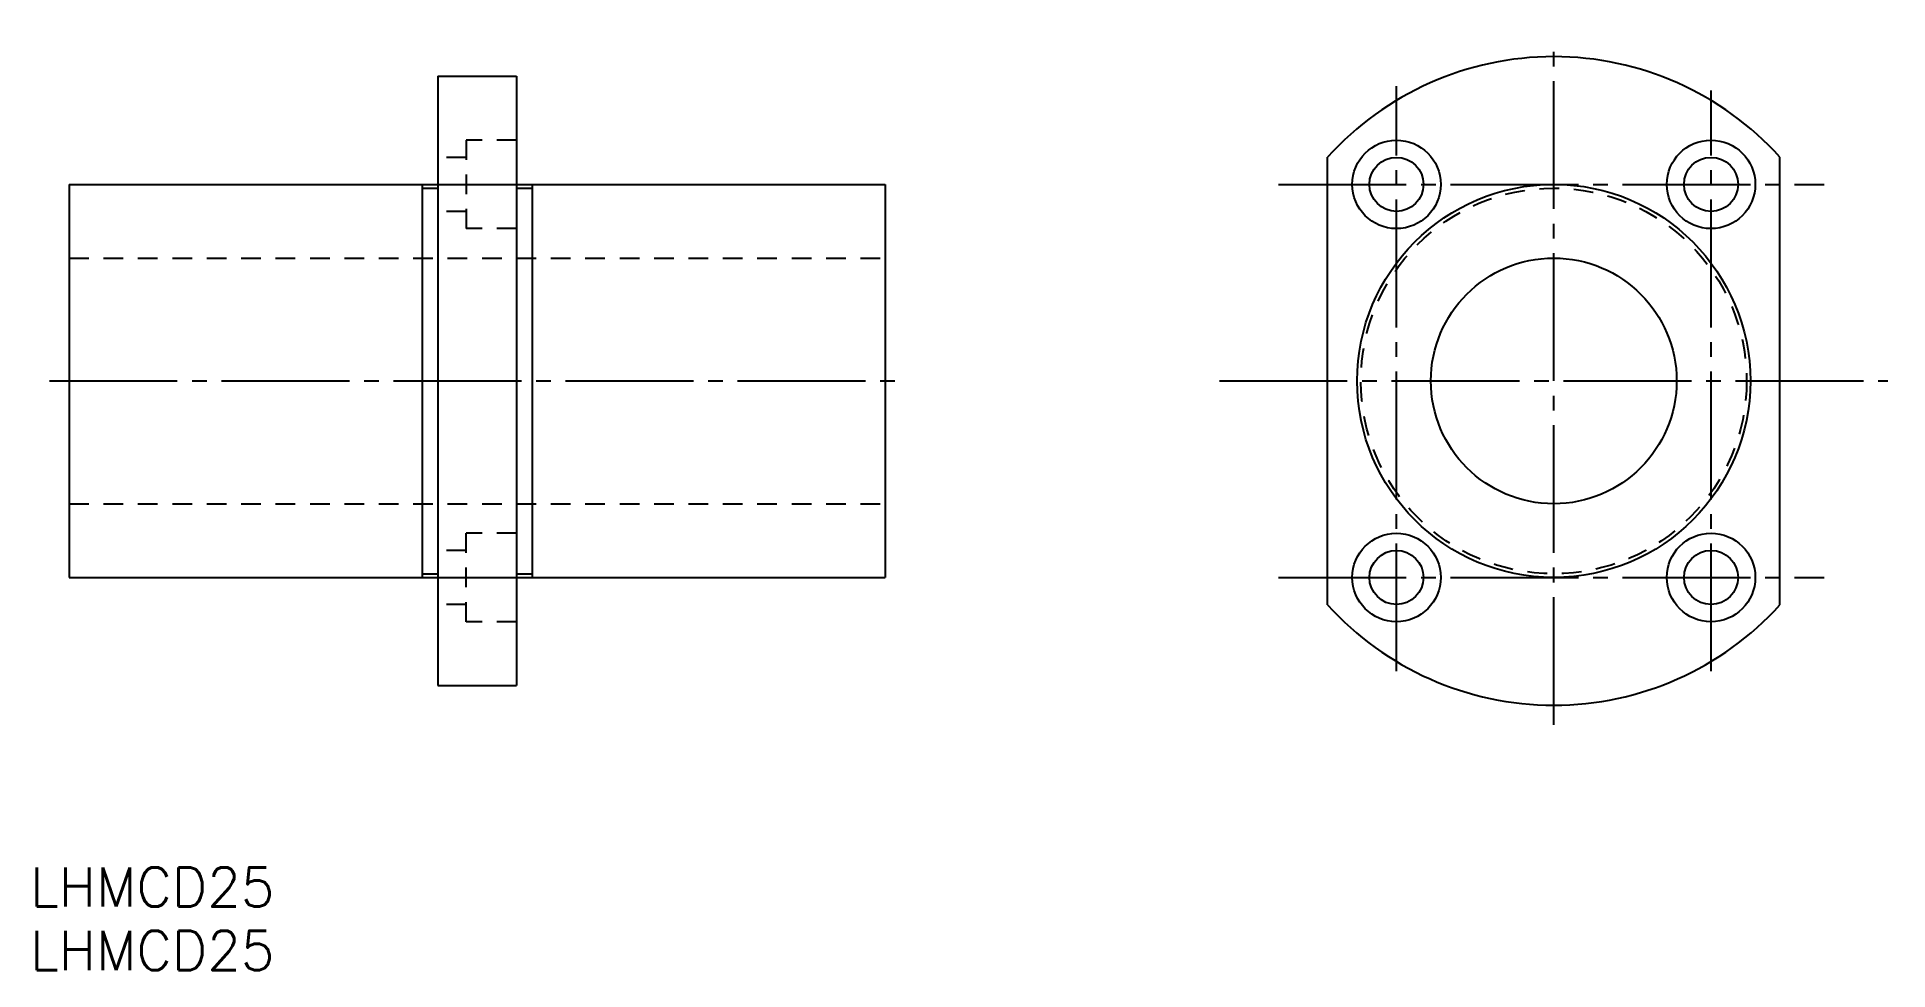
# Model space of a CAD drawing. Extents: x -217 to -28, y 334 to 429.
import ezdxf

# ---------------------------------------------------------------- set-up
doc = ezdxf.new("R2010")
doc.units = 0
doc.linetypes.add('CENTER', pattern=[17.5, 13, -1.5, 1.5, -1.5])
doc.linetypes.add('DASHED', pattern=[3.5, 2, -1.5])
doc.layers.get('0').update_dxf_attribs({"linetype": 'CONTINUOUS'})
doc.layers.add('CENTER', color=1, linetype='CENTER')
doc.styles.get("Standard").update_dxf_attribs({"font": 'txt.shx', "bigfont": '@extfont2.shx'})

msp = doc.modelspace()

# ---------------------------------------------------------------- linework, layer by layer
at = {"color": 7, "linetype": 'CONTINUOUS'}
for p, q in [((-175.76, 424.92), (-167.76, 424.92)), ((-175.76, 424.92), (-175.76, 362.92)), ((-167.76, 424.92), (-167.76, 362.92)), ((-85.24, 371.14), (-85.24, 416.7)), ((-39.24, 371.14), (-39.24, 416.7)), ((-213.26, 413.92), (-177.36, 413.92)), ((-213.26, 413.92), (-213.26, 373.92)), ((-177.36, 413.92), (-177.36, 373.92)), ((-177.36, 413.54), (-175.76, 413.54)), ((-167.76, 413.54), (-166.16, 413.54)), ((-166.16, 413.92), (-130.26, 413.92)), ((-166.16, 413.92), (-166.16, 373.92)), ((-130.26, 413.92), (-130.26, 373.92)), ((-213.26, 373.92), (-177.36, 373.92)), ((-177.36, 374.29), (-175.76, 374.29)), ((-167.76, 374.29), (-166.16, 374.29)), ((-166.16, 373.92), (-130.26, 373.92)), ((-175.76, 362.92), (-167.76, 362.92))]:
    msp.add_line(p, q, dxfattribs=at)
at = {"color": 3, "linetype": 'DASHED'}
for p, q in [((-167.76, 418.42), (-172.86, 418.42)), ((-172.86, 418.42), (-172.86, 409.42)), ((-172.86, 416.67), (-175.76, 416.67)), ((-172.86, 411.17), (-175.76, 411.17)), ((-167.76, 409.42), (-172.86, 409.42)), ((-213.26, 406.42), (-130.26, 406.42)), ((-213.26, 381.42), (-130.26, 381.42)), ((-172.86, 376.67), (-175.76, 376.67)), ((-167.76, 378.42), (-172.86, 378.42)), ((-172.86, 369.42), (-172.86, 378.42)), ((-172.86, 371.17), (-175.76, 371.17)), ((-167.76, 369.42), (-172.86, 369.42))]:
    msp.add_line(p, q, dxfattribs=at)
at = {"color": 7, "linetype": 'CONTINUOUS'}
for centre, radius in [((-78.24, 413.92), 4.5), ((-46.24, 413.92), 4.5), ((-78.24, 413.92), 2.75), ((-46.24, 413.92), 2.75), ((-62.24, 393.92), 20), ((-62.24, 393.92), 12.5), ((-78.24, 373.92), 4.5), ((-78.24, 373.92), 2.75), ((-46.24, 373.92), 4.5), ((-46.24, 373.92), 2.75)]:
    msp.add_circle(centre, radius, dxfattribs=at)
at = {"color": 3, "linetype": 'DASHED'}
msp.add_circle((-62.24, 393.92), 19.62, dxfattribs=at)
at = {"color": 7, "linetype": 'CONTINUOUS'}
for centre, start, end in [((-62.24, 395.92), 42.1034, 137.8966), ((-62.24, 391.92), 222.1034, 317.8966)]:
    msp.add_arc(centre, 31, start, end, dxfattribs=at)
at = {"layer": 'CENTER', "color": 1, "linetype": 'CENTER'}
for p, q in [((-62.24, 358.92), (-62.24, 428.92)), ((-78.24, 364.37), (-78.24, 423.92)), ((-46.24, 364.37), (-46.24, 423.47)), ((-177.76, 413.92), (-165.76, 413.92)), ((-90.24, 413.92), (-34.74, 413.92)), ((-215.26, 393.92), (-128.26, 393.92)), ((-96.24, 393.92), (-28.24, 393.92)), ((-177.76, 373.92), (-165.76, 373.92)), ((-90.24, 373.92), (-34.74, 373.92))]:
    msp.add_line(p, q, dxfattribs=at)

# ---------------------------------------------------------------- texts
at = {"color": 7, "linetype": 'CONTINUOUS'}
for p in [(-217.22, 340.42), (-217.22, 333.97)]:
    msp.add_text('LHMCD25', height=4, dxfattribs=at).set_placement(p)

doc.saveas('drawing.dxf')
